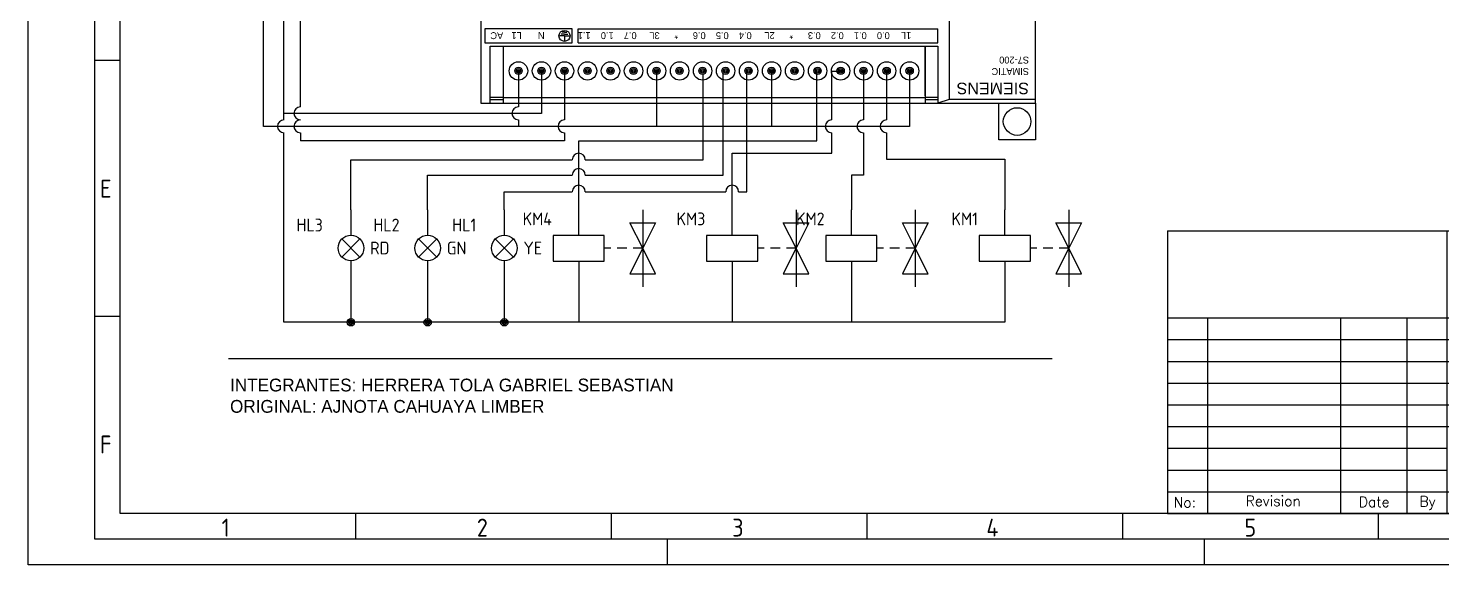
# Model space of a CAD drawing. Header units: millimetres. Extents: x 0 to 420, y 0 to 297.
# Drawn here: x 0 to 276.4, y 0 to 104.9 of the extents above; entities that cross this region are included whole.
import ezdxf
from ezdxf.enums import TextEntityAlignment as Align

# ---------------------------------------------------------------- set-up
doc = ezdxf.new("R2010")
doc.units = ezdxf.units.MM
doc.header["$LTSCALE"] = 6
for name, color, linetype in [('025', 1, 'Continuous'), ('035', 5, 'Continuous'), ('07', 7, 'Continuous'), ('MISC', 2, 'Continuous'), ('RED_2.5mm^2', 1, 'Continuous'), ('SYMS', 7, 'Continuous'), ('TAGS', 51, 'Continuous')]:
    doc.layers.add(name, color=color, linetype=linetype)
doc.styles.add('ISO Proportional', font='isocp.shx')
doc.styles.add('WD', font='romans.shx')
doc.styles.add('WD_IEC', font='isocp2.shx', dxfattribs={"width": 0.9, "height": 4})

# ---------------------------------------------------------------- blocks, each defined once
blk = doc.blocks.new('IEC_border_a3')
at = {"layer": '035'}
for p, q in [((17.98, 98.54), (13, 98.54)), ((18, 48.5), (13.02, 48.5)), ((64, 10), (64, 5)), ((114, 10), (114, 5)), ((164, 10), (164, 5)), ((214, 10), (214, 5)), ((264, 10), (264, 5)), ((125, 0), (125, 5)), ((230, 5), (230, 0))]:
    blk.add_line(p, q, dxfattribs=at)
for points in [[(0, 297), (420, 297), (420, 0), (0, 0)], [(18, 287), (410, 287), (410, 10), (18, 10)]]:
    blk.add_lwpolyline(points, close=True, dxfattribs=at)
at = {"layer": '07'}
blk.add_lwpolyline([(13, 292), (415, 292), (415, 5), (13, 5)], close=True, dxfattribs=at)
at = {"layer": '035', "style": 'ISO Proportional'}
for s, p in [('E', (14.02, 71.75)), ('F', (14.02, 21.75)), ('1', (37.81, 5.5)), ('2', (87.73, 5.5)), ('3', (137.68, 5.5)), ('4', (187.38, 5.5)), ('5', (237.84, 5.5))]:
    blk.add_text(s, height=3.5, dxfattribs=at).set_placement(p)
blk = doc.blocks.new('IEC_tblock_a3')
at = {"layer": '035'}
for p, q in [((-106.6, 55.25), (-106.6, 17)), ((-36.4, 55.25), (-36.4, 48.88)), ((-88.4, 48.88), (0, 48.88)), ((-179.4, 38.25), (-179.4, 0)), ((-153.4, 38.25), (-153.4, 0)), ((-140.4, 38.25), (-140.4, 0)), ((-122.2, 38.25), (-122.2, 21.25)), ((-187.2, 34), (-88.4, 34)), ((-187.2, 29.75), (-88.4, 29.75)), ((-187.2, 25.5), (-88.4, 25.5)), ((-187.2, 21.25), (-88.4, 21.25)), ((-187.2, 17), (-132.6, 17)), ((-187.2, 12.75), (-132.6, 12.75)), ((-187.2, 8.5), (-132.6, 8.5)), ((-13, 8.5), (0, 8.5)), ((-187.2, 4.25), (0, 4.25)), ((-44.2, 4.25), (-44.2, 0))]:
    blk.add_line(p, q, dxfattribs=at)
at = {"layer": '07'}
for p, q in [((-187.2, 55.25), (-187.2, 0)), ((-187.2, 55.25), (0, 55.25)), ((-132.6, 55.25), (-132.6, 0)), ((-88.4, 55.25), (-88.4, 0)), ((0, 55.25), (0, 0)), ((-187.2, 38.25), (0, 38.25)), ((-132.6, 17), (0, 17)), ((-13, 17), (-13, 4.25)), ((-187.2, 0), (0, 0))]:
    blk.add_line(p, q, dxfattribs=at)
at = {"style": 'WD'}
for tag, p in [('SCALE', (-69.88, 51.07)), ('SH', (-8.74, 10.06)), ('FILENAME', (-68.15, 0.8))]:
    blk.add_attdef(tag, p, '', height=2, dxfattribs=at)
for tag, height, p in [('PROJDESC', 5, (-45.9, 29.2)), ('EDDATE', 2, (-114.97, 30.8)), ('EDBY', 2, (-98.02, 30.86)), ('CKDATE', 2, (-114.85, 26.58)), ('CKBY', 2, (-97.88, 26.3)), ('DWGDESC', 5, (-44.85, 19.72)), ('DWGNO', 3.5, (-48.54, 9.46))]:
    blk.add_attdef(tag, text='', height=height, dxfattribs=at).set_placement(p, align=Align.CENTER)
at = {"style": 'WD', "flags": 1}
blk.add_attdef('WD_TB', (-120.95, 11.91), '', height=2, dxfattribs=at)
at = {"layer": '025', "style": 'WD'}
for s, p in [('SCALE', (-80.57, 51.13)), ('NAME', (-97.74, 35.14)), ('No:', (-183.81, 1.19)), ('Revision', (-166.53, 1.47)), ('Date', (-146.79, 1.28)), ('By', (-136.33, 1.37))]:
    blk.add_text(s, height=2, dxfattribs=at).set_placement(p, align=Align.CENTER)
for s, p in [('DATE', (-118, 35)), ('Edit', (-130.55, 30.72)), ('Chec.', (-130.82, 26.72)), ('SHEETS', (-11.17, 14.05)), ('FILENAME', (-87.18, 0.61))]:
    blk.add_text(s, height=2, dxfattribs=at).set_placement(p)
blk = doc.blocks.new('WDDOT')
for radius in [0.72, 0.449, 0.223]:
    blk.add_circle((0, 0), radius)
blk = doc.blocks.new('VLT1R')
for p, q in [((0, 7.5), (0, 2.5)), ((-1.77, -1.77), (1.77, 1.77)), ((1.77, -1.77), (-1.77, 1.77)), ((0, -2.5), (0, -7.5))]:
    blk.add_line(p, q)
blk.add_circle((0, 0), 2.5)
at = {"style": 'WD_IEC'}
for tag, p in [('INST', (-5.5, 10.25)), ('LOC', (-5.5, 6.75)), ('TAG1', (-5.5, 3.25)), ('DESC1', (-5.5, -6.35)), ('DESC2', (-5.5, -9.85)), ('DESC3', (-5.5, -13.35))]:
    blk.add_attdef(tag, text='', height=2.5, dxfattribs=at).set_placement(p, align=Align.RIGHT)
blk.add_attdef('TERM01', text='', height=2, rotation=90, dxfattribs=at).set_placement((-1, 7.5), align=Align.RIGHT)
at = {"style": 'WD_IEC', "flags": 1}
for tag, p, height in [('X2TERM01', (0, 7.5), 0.32), ('X4LINK', (-3, 0), 0.32), ('X1LINK', (3, 0), 0.32), ('ASSYCODE', (1, -4), 1), ('FAMILY', (1, -5.5), 1), ('X8TERM02', (0, -7.5), 0.32), ('CATDESC', (1, -7), 1)]:
    blk.add_attdef(tag, p, '', height=height, dxfattribs=at)
at = {"style": 'WD_IEC', "flags": 9}
for tag, p in [('MFG', (-6, -0.25)), ('CAT', (-6, -2.75))]:
    blk.add_attdef(tag, text='', height=1.5, dxfattribs=at).set_placement(p, align=Align.RIGHT)
at = {"style": 'WD_IEC'}
blk.add_attdef('TERM02', (-1, -7.5), '', height=2, rotation=90, dxfattribs=at)
at = {"lineweight": 13, "style": 'WD_IEC'}
blk.add_attdef('COLOR', text='', height=2.5, dxfattribs=at).set_placement((3.75, 0), align=Align.MIDDLE_LEFT)
at = {"lineweight": 15, "style": 'WD_IEC'}
for tag, p in [('XREF', (-5.5, -18)), ('WDTAGALT', (-5.5, -22))]:
    blk.add_attdef(tag, text='', height=2.5, dxfattribs=at).set_placement(p, align=Align.RIGHT)
blk = doc.blocks.new('VLT1G')
for p, q in [((0, 7.5), (0, 2.5)), ((-1.77, -1.77), (1.77, 1.77)), ((1.77, -1.77), (-1.77, 1.77)), ((0, -2.5), (0, -7.5))]:
    blk.add_line(p, q)
blk.add_circle((0, 0), 2.5)
at = {"style": 'WD_IEC'}
for tag, p in [('INST', (-5.5, 10.25)), ('LOC', (-5.5, 6.75)), ('TAG1', (-5.5, 3.25)), ('DESC1', (-5.5, -6.35)), ('DESC2', (-5.5, -9.85)), ('DESC3', (-5.5, -13.35))]:
    blk.add_attdef(tag, text='', height=2.5, dxfattribs=at).set_placement(p, align=Align.RIGHT)
blk.add_attdef('TERM01', text='', height=2, rotation=90, dxfattribs=at).set_placement((-1, 7.5), align=Align.RIGHT)
at = {"style": 'WD_IEC', "flags": 1}
for tag, p, height in [('X2TERM01', (0, 7.5), 0.32), ('X4LINK', (-3, 0), 0.32), ('X1LINK', (3, 0), 0.32), ('ASSYCODE', (1, -4), 1), ('FAMILY', (1, -5.5), 1), ('X8TERM02', (0, -7.5), 0.32), ('CATDESC', (1, -7), 1)]:
    blk.add_attdef(tag, p, '', height=height, dxfattribs=at)
at = {"style": 'WD_IEC', "flags": 9}
for tag, p in [('MFG', (-6, -0.25)), ('CAT', (-6, -2.75))]:
    blk.add_attdef(tag, text='', height=1.5, dxfattribs=at).set_placement(p, align=Align.RIGHT)
at = {"style": 'WD_IEC'}
blk.add_attdef('TERM02', (-1, -7.5), '', height=2, rotation=90, dxfattribs=at)
at = {"lineweight": 13, "style": 'WD_IEC'}
blk.add_attdef('COLOR', text='', height=2.5, dxfattribs=at).set_placement((3.75, 0), align=Align.MIDDLE_LEFT)
at = {"lineweight": 15, "style": 'WD_IEC'}
for tag, p in [('XREF', (-5.5, -18)), ('WDTAGALT', (-5.5, -21))]:
    blk.add_attdef(tag, text='', height=2.5, dxfattribs=at).set_placement(p, align=Align.RIGHT)
blk = doc.blocks.new('VLT1Y')
for p, q in [((0, 7.5), (0, 2.5)), ((-1.77, -1.77), (1.77, 1.77)), ((1.77, -1.77), (-1.77, 1.77)), ((0, -2.5), (0, -7.5))]:
    blk.add_line(p, q)
blk.add_circle((0, 0), 2.5)
at = {"style": 'WD_IEC'}
for tag, p in [('INST', (-5.5, 10.25)), ('LOC', (-5.5, 6.75)), ('TAG1', (-5.5, 3.25)), ('DESC1', (-5.5, -6.35)), ('DESC2', (-5.5, -9.85)), ('DESC3', (-5.5, -13.35))]:
    blk.add_attdef(tag, text='', height=2.5, dxfattribs=at).set_placement(p, align=Align.RIGHT)
blk.add_attdef('TERM01', text='', height=2, rotation=90, dxfattribs=at).set_placement((-1, 7.5), align=Align.RIGHT)
at = {"style": 'WD_IEC', "flags": 1}
for tag, p, height in [('X2TERM01', (0, 7.5), 0.32), ('X4LINK', (-3, 0), 0.32), ('X1LINK', (3, 0), 0.32), ('ASSYCODE', (1, -4), 1), ('FAMILY', (1, -5.5), 1), ('X8TERM02', (0, -7.5), 0.32), ('CATDESC', (1, -7), 1)]:
    blk.add_attdef(tag, p, '', height=height, dxfattribs=at)
at = {"style": 'WD_IEC', "flags": 9}
for tag, p in [('MFG', (-6, -0.25)), ('CAT', (-6, -2.75))]:
    blk.add_attdef(tag, text='', height=1.5, dxfattribs=at).set_placement(p, align=Align.RIGHT)
at = {"style": 'WD_IEC'}
blk.add_attdef('TERM02', (-1, -7.5), '', height=2, rotation=90, dxfattribs=at)
at = {"lineweight": 13, "style": 'WD_IEC'}
blk.add_attdef('COLOR', text='', height=2.5, dxfattribs=at).set_placement((3.75, 0), align=Align.MIDDLE_LEFT)
at = {"lineweight": 15, "style": 'WD_IEC'}
for tag, p in [('XREF', (-5.5, -18)), ('WDTAGALT', (-5.5, -21.5))]:
    blk.add_attdef(tag, text='', height=2.5, dxfattribs=at).set_placement(p, align=Align.RIGHT)
blk = doc.blocks.new('VSV1')
for p, q in [((0, 2.5), (0, 7.5)), ((12.5, 7.5), (12.5, -7.5)), ((12.5, 0), (10, 5)), ((10, 5), (15, 5)), ((15, 5), (12.5, 0)), ((6.25, 0), (5, 0)), ((9.38, 0), (7.5, 0)), ((12.5, 0), (10, -5)), ((12.5, 0), (10.62, 0)), ((15, -5), (12.5, 0)), ((0, -2.5), (0, -7.5)), ((10, -5), (15, -5))]:
    blk.add_line(p, q)
blk.add_lwpolyline([(-5, 2.5), (-5, -2.5), (5, -2.5), (5, 2.5)], close=True)
at = {"style": 'WD_IEC'}
for tag, p in [('INST', (-5.25, 11.5)), ('LOC', (-5.25, 8)), ('TAG1', (-5.25, 4.5)), ('DESC1', (-5.25, -6.85)), ('DESC2', (-5.25, -10.35)), ('DESC3', (-5.25, -13.85))]:
    blk.add_attdef(tag, text='', height=2.5, dxfattribs=at).set_placement(p, align=Align.RIGHT)
blk.add_attdef('TERM01', text='', height=2, rotation=90, dxfattribs=at).set_placement((-1, 7.5), align=Align.RIGHT)
at = {"style": 'WD_IEC', "flags": 1}
for tag, p, height in [('X2TERM01', (0, 7.5), 0.32), ('X4LINK', (-5, 0), 0.32), ('X1LINK', (12.5, 0), 0.32), ('ASSYCODE', (1, -4), 1), ('FAMILY', (1, -5.5), 1), ('X8TERM02', (0, -7.5), 0.32), ('CATDESC', (1, -7), 1)]:
    blk.add_attdef(tag, p, '', height=height, dxfattribs=at)
at = {"style": 'WD_IEC', "flags": 9}
for tag, p in [('MFG', (-6, 1)), ('CAT', (-6, -1.5))]:
    blk.add_attdef(tag, text='', height=1.5, dxfattribs=at).set_placement(p, align=Align.RIGHT)
at = {"style": 'WD_IEC'}
blk.add_attdef('TERM02', (-1, -7.5), '', height=2, rotation=90, dxfattribs=at)
at = {"lineweight": 9, "style": 'WD_IEC'}
for tag, p in [('NO', (-5.5, -16.5)), ('NC', (-5.5, -20))]:
    blk.add_attdef(tag, text='', height=2.5, dxfattribs=at).set_placement(p, align=Align.TOP_RIGHT)
for tag, p in [('XREFNO', (-4, -16.5)), ('XREFNC', (-4, -20)), ('WDTAGALT', (-3.88, -23.13))]:
    blk.add_attdef(tag, text='', height=2.5, dxfattribs=at).set_placement(p, align=Align.TOP_LEFT)

msp = doc.modelspace()

# ---------------------------------------------------------------- linework, layer by layer
msp.add_line((39.16, 40.31), (200.26, 40.31))
at = {"layer": 'RED_2.5mm^2'}
for p, q in [((45.99, 85.69), (45.99, 255.39)), ((50, 88.23), (50, 254.12)), ((53.21, 89.5), (53.21, 254.12)), ((95.87, 96.53), (95.87, 89.5)), ((100.37, 96.53), (100.37, 88.23)), ((104.87, 96.61), (104.87, 86.96)), ((122.87, 96.53), (122.87, 85.69)), ((131.96, 79.16), (131.96, 95.92)), ((135.92, 76.16), (135.92, 96.06)), ((140.56, 72.89), (140.56, 96.46)), ((145.37, 96.53), (145.37, 85.69)), ((154.24, 82.85), (154.24, 96.48)), ((157.12, 86.96), (157.12, 96.45)), ((157.12, 96.45), (159, 96.45)), ((163.34, 96.53), (163.34, 86.96)), ((167.87, 96.53), (167.87, 86.96)), ((172.37, 96.53), (172.37, 85.69)), ((100.37, 88.23), (50, 88.23)), ((50, 86.96), (50, 88.23)), ((95.87, 86.96), (95.87, 85.69)), ((172.37, 85.69), (45.99, 85.69)), ((50, 47.39), (50, 84.42)), ((53.21, 84.42), (53.21, 82.85)), ((104.87, 84.42), (104.87, 82.85)), ((157.12, 80.42), (157.12, 84.42)), ((163.34, 84.42), (163.34, 76.12)), ((167.87, 84.42), (167.87, 79.27)), ((104.87, 82.85), (53.21, 82.85)), ((107.66, 69.35), (107.66, 82.85)), ((107.66, 82.85), (154.24, 82.85)), ((137.66, 69.35), (137.66, 80.42)), ((137.66, 80.42), (157.12, 80.42)), ((63.1, 69.4), (63.1, 79.16)), ((63.1, 79.16), (106.39, 79.16)), ((108.93, 79.16), (131.96, 79.16)), ((167.87, 79.27), (190.98, 79.27)), ((190.98, 79.27), (190.98, 69.35)), ((78.1, 69.4), (78.1, 76.16)), ((78.1, 76.16), (106.39, 76.16)), ((108.93, 76.16), (135.92, 76.16)), ((163.34, 76.12), (160.98, 76.12)), ((160.98, 76.12), (160.98, 69.35)), ((93.1, 69.4), (93.1, 72.89)), ((93.1, 72.89), (106.39, 72.89)), ((108.93, 72.89), (136.39, 72.89)), ((138.93, 72.89), (140.56, 72.89)), ((63.1, 54.4), (63.1, 47.39)), ((78.1, 54.4), (78.1, 47.39)), ((93.1, 54.4), (93.1, 47.39)), ((107.66, 54.35), (107.66, 47.39)), ((137.66, 54.35), (137.66, 47.39)), ((160.98, 54.35), (160.98, 47.39)), ((190.98, 54.35), (190.98, 47.39)), ((190.98, 47.39), (50, 47.39))]:
    msp.add_line(p, q, dxfattribs=at)
for centre, start, end in [((53.21, 88.23), 90, 270), ((95.87, 88.23), 90, 270), ((50, 85.69), 90, 270), ((53.21, 85.69), 90, 270), ((104.87, 85.69), 90, 270), ((157.12, 85.69), 90, 270), ((163.34, 85.69), 90, 270), ((167.87, 85.69), 90, 270), ((107.66, 79.16), 0, 180), ((107.66, 76.16), 0, 180), ((107.66, 72.89), 0, 180), ((137.66, 72.89), 0, 180)]:
    msp.add_arc(centre, 1.27, start, end, dxfattribs=at)
at = {"layer": 'SYMS'}
for p, q in [((88.54, 162.23), (88.54, 90.23)), ((196.99, 90.23), (196.99, 162.23)), ((180.07, 128.75), (180.07, 90.95)), ((106.4, 104.72), (89.26, 104.72)), ((89.26, 104.72), (89.26, 102.02)), ((104.87, 103.37), (103.97, 103.37)), ((104.87, 103.73), (104.2, 103.73)), ((104.87, 104.09), (104.42, 104.09)), ((104.87, 104.09), (105.32, 104.09)), ((104.87, 103.73), (105.55, 103.73)), ((104.87, 103.37), (104.87, 102.38)), ((104.87, 103.37), (105.77, 103.37)), ((106.4, 102.02), (106.4, 104.72)), ((107.57, 102.02), (107.57, 104.72)), ((107.57, 104.72), (177.91, 104.72)), ((177.91, 102.02), (177.91, 104.72)), ((89.26, 102.02), (106.4, 102.02)), ((90.34, 90.23), (90.34, 101.39)), ((90.34, 101.39), (177.91, 101.39)), ((92.86, 101.39), (92.86, 90.23)), ((92.86, 101.39), (175.39, 101.39)), ((107.57, 102.02), (177.91, 102.02)), ((175.39, 101.39), (175.39, 90.23)), ((175.39, 91.67), (175.39, 101.39)), ((177.91, 101.39), (177.91, 90.23)), ((92.86, 91.31), (90.34, 91.31)), ((92.86, 91.31), (175.39, 91.31)), ((177.91, 91.31), (175.39, 91.31)), ((88.54, 90.23), (196.99, 90.23)), ((90.34, 90.95), (92.86, 90.95)), ((175.39, 90.95), (177.91, 90.95)), ((180.07, 90.95), (177.91, 90.23)), ((196.99, 90.95), (180.07, 90.95)), ((189.79, 83.03), (189.79, 90.23)), ((189.79, 90.23), (196.99, 90.23)), ((196.99, 90.23), (196.99, 83.03)), ((196.99, 83.03), (189.79, 83.03))]:
    msp.add_line(p, q, dxfattribs=at)
for centre, radius in [((104.87, 103.37), 1.08), ((95.87, 96.53), 1.8), ((100.37, 96.53), 1.8), ((104.87, 96.53), 1.8), ((109.37, 96.53), 1.8), ((113.87, 96.53), 1.8), ((118.37, 96.53), 1.8), ((122.87, 96.53), 1.8), ((127.37, 96.53), 1.8), ((131.87, 96.53), 1.8), ((136.37, 96.53), 1.8), ((140.87, 96.53), 1.8), ((145.37, 96.53), 1.8), ((149.87, 96.53), 1.8), ((154.37, 96.53), 1.8), ((158.87, 96.53), 1.8), ((163.37, 96.53), 1.8), ((167.87, 96.53), 1.8), ((172.37, 96.53), 1.8), ((193.39, 86.63), 2.7)]:
    msp.add_circle(centre, radius, dxfattribs=at)

# ---------------------------------------------------------------- block references
msp.add_blockref('IEC_border_a3', (0, 0))
ref = msp.add_blockref('IEC_tblock_a3', (410, 10))
ref.add_attrib('DWGNO', 'DIAGRAMA ELÉCTRICO', dxfattribs={"height": 3.5, "style": 'WD'}).set_placement((361.46, 19.46), align=Align.CENTER)
ref.add_attrib('SH', '03', (401.26, 20.06), dxfattribs={"height": 2, "style": 'WD'})
at = {"layer": 'SYMS', "rotation": 180}
for p in [(95.87, 96.53), (100.37, 96.53), (104.87, 96.53), (109.37, 96.53), (113.87, 96.53), (118.37, 96.53), (122.87, 96.53), (127.37, 96.53), (131.87, 96.53), (136.37, 96.53), (140.87, 96.53), (145.37, 96.53), (149.87, 96.53), (154.37, 96.53), (158.87, 96.53), (163.34, 96.53), (167.87, 96.53), (172.37, 96.53)]:
    msp.add_blockref('WDDOT', p, dxfattribs=at)
at = {"layer": 'SYMS'}
ref = msp.add_blockref('VLT1R', (63.1, 61.9), dxfattribs=at)
ref.add_attrib('COLOR', 'RD', dxfattribs={"layer": 'MISC', "lineweight": 13, "height": 2.5, "style": 'WD_IEC'}).set_placement((66.85, 61.9), align=Align.MIDDLE_LEFT)
ref.add_attrib('TAG1', 'HL3', dxfattribs={"layer": 'TAGS', "height": 2.5, "style": 'WD_IEC'}).set_placement((57.6, 65.15), align=Align.RIGHT)
ref = msp.add_blockref('VLT1G', (78.1, 61.9), dxfattribs=at)
ref.add_attrib('COLOR', 'GN', dxfattribs={"layer": 'MISC', "lineweight": 13, "height": 2.5, "style": 'WD_IEC'}).set_placement((81.85, 61.9), align=Align.MIDDLE_LEFT)
ref.add_attrib('TAG1', 'HL2', dxfattribs={"layer": 'TAGS', "height": 2.5, "style": 'WD_IEC'}).set_placement((72.6, 65.15), align=Align.RIGHT)
ref = msp.add_blockref('VLT1Y', (93.1, 61.9), dxfattribs=at)
ref.add_attrib('COLOR', 'YE', dxfattribs={"layer": 'MISC', "lineweight": 13, "height": 2.5, "style": 'WD_IEC'}).set_placement((96.85, 61.9), align=Align.MIDDLE_LEFT)
ref.add_attrib('TAG1', 'HL1', dxfattribs={"layer": 'TAGS', "height": 2.5, "style": 'WD_IEC'}).set_placement((87.6, 65.15), align=Align.RIGHT)
ref = msp.add_blockref('VSV1', (107.66, 61.85), dxfattribs=at)
ref.add_attrib('TAG1', 'KM4', dxfattribs={"layer": 'TAGS', "height": 2.5, "style": 'WD_IEC'}).set_placement((102.41, 66.35), align=Align.RIGHT)
ref = msp.add_blockref('VSV1', (137.66, 61.85), dxfattribs=at)
ref.add_attrib('TAG1', 'KM3', dxfattribs={"layer": 'TAGS', "height": 2.5, "style": 'WD_IEC'}).set_placement((132.41, 66.35), align=Align.RIGHT)
ref = msp.add_blockref('VSV1', (160.98, 61.85), dxfattribs=at)
ref.add_attrib('TAG1', 'KM2', dxfattribs={"layer": 'TAGS', "height": 2.5, "style": 'WD_IEC'}).set_placement((155.73, 66.35), align=Align.RIGHT)
ref = msp.add_blockref('VSV1', (190.98, 61.85), dxfattribs=at)
ref.add_attrib('TAG1', 'KM1', dxfattribs={"layer": 'TAGS', "height": 2.5, "style": 'WD_IEC'}).set_placement((185.73, 66.35), align=Align.RIGHT)
for p in [(63.1, 47.39), (78.1, 47.39), (93.1, 47.39)]:
    msp.add_blockref('WDDOT', p, dxfattribs=at)

# ---------------------------------------------------------------- texts
at = {"insert": (39.46, 36.37), "char_height": 2.5, "attachment_point": 1}
msp.add_mtext_dynamic_manual_height_columns('INTEGRANTES: HERRERA TOLA GABRIEL SEBASTIAN \\PORIGINAL: AJNOTA CAHUAYA LIMBER\\P^I^I^I', width=114.304, gutter_width=12.5, heights=[0], dxfattribs=at)
at = {"layer": 'SYMS', "char_height": 1.35, "attachment_point": 7, "rotation": 180}
for s, width, insert in [('AC', 0.9, (92.88, 104.11)), ('L1', 1.8, (96.51, 104.11)), ('N', 0.9, (100.98, 104.11)), ('1.1', 0.9, (109.98, 104.11)), ('1.0', 0.9, (114.48, 104.11)), ('0.7', 0.9, (118.98, 104.11)), ('3L', 0.9, (123.48, 104.11)), ('*', 0.9, (127.08, 104.11)), ('0.6', 0.9, (132.48, 104.11)), ('0.5', 0.9, (136.98, 104.11)), ('0.4', 0.9, (141.48, 104.11)), ('2L', 0.9, (145.98, 104.11)), ('*', 0.9, (149.58, 104.11)), ('0.3', 0.9, (154.98, 104.11)), ('0.2', 0.9, (159.48, 104.11)), ('0.1', 0.9, (163.98, 104.11)), ('0.0', 0.9, (168.48, 104.11)), ('1L', 0.9, (172.68, 104.12)), ('{\\fArial|b0|i0|c0|p34;\\H1.66667x;SIEMENS}\\PSIMATIC\\PS7-200', 0.9, (195.71, 99.34))]:
    msp.add_mtext_dynamic_manual_height_columns(s, width=width, gutter_width=112.5, heights=[0], dxfattribs=dict(at, insert=insert))

doc.saveas('drawing.dxf')
